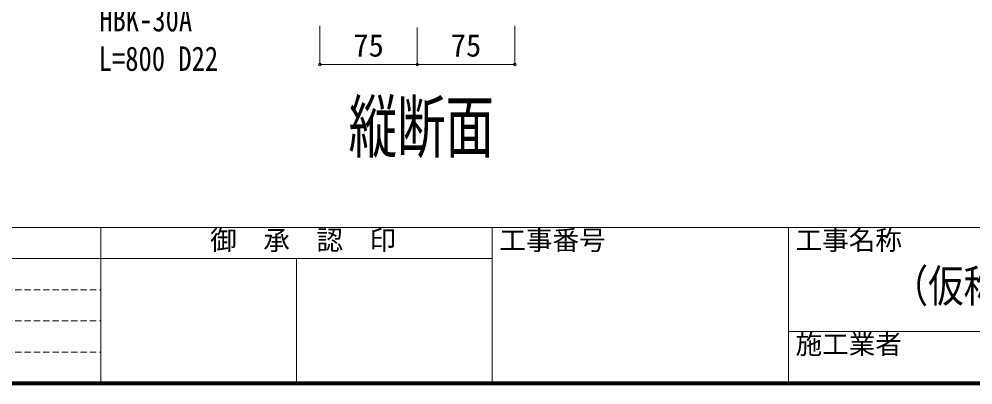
# Model space of a CAD drawing. Units: millimetres at full size. Extents: x -1601 to 2776, y -1131 to 1131.
# Drawn here: x -148 to 586, y -1131 to -850 of the extents above; entities that cross this region are included whole.
import ezdxf
from ezdxf.enums import TextEntityAlignment as Align

# ---------------------------------------------------------------- set-up
doc = ezdxf.new("R2010")
doc.units = ezdxf.units.MM
doc.header["$LTSCALE"] = 4
doc.header["$PDMODE"] = 32
doc.header["$PDSIZE"] = 2
doc.linetypes.add('DASHED1', pattern=[1.8, 1.2, -0.6])
for name, color, linetype, lineweight in [('0-0_0', 7, 'Continuous', 18), ('0-1_1手摺寸法', 3, 'Continuous', 18), ('1-1_WAKU', 7, 'Continuous', 18)]:
    doc.layers.add(name, color=color, linetype=linetype, lineweight=lineweight)
doc.layers.add('0-F_MOJI', color=6, linetype='Continuous')
doc.styles.add('ＭＳ ゴシック', font='')
doc.styles.get('ＭＳ ゴシック').set_extended_font_data('MS Gothic')

msp = doc.modelspace()

# ---------------------------------------------------------------- linework, layer by layer
at = {"layer": '0-1_1手摺寸法'}
for p, q in [((83.375, -854.93), (83.375, -884.639)), ((158.375, -856.122), (158.375, -884.639)), ((158.375, -856.122), (158.375, -884.639)), ((233.375, -854.93), (233.375, -884.639)), ((158.375, -884.639), (83.375, -884.639)), ((87.975, -884.639), (153.775, -884.639)), ((233.375, -884.639), (158.375, -884.639)), ((162.975, -884.639), (228.775, -884.639))]:
    msp.add_line(p, q, dxfattribs=at)
for p in [(83.375, -884.639), (158.375, -884.639), (233.375, -884.639)]:
    msp.add_point(p, dxfattribs=at)
at = {"layer": '1-1_WAKU'}
for p, q in [((-1600, -1010), (1600, -1010)), ((-85.333, -1010), (-85.333, -1130)), ((216, -1010), (216, -1130)), ((444, -1010), (444, -1130)), ((-324, -1034), (-85.333, -1034)), ((-85.333, -1034), (216, -1034)), ((65.334, -1034), (65.334, -1130)), ((444, -1090), (1452, -1090)), ((-1600.6, -1130.6), (1600.6, -1130.6)), ((-1600, -1130), (1600, -1130)), ((-1599.4, -1129.4), (1599.4, -1129.4)), ((-1598.8, -1128.8), (1598.8, -1128.8)), ((-1601.2, -1131.2), (1601.2, -1131.2))]:
    msp.add_line(p, q, dxfattribs=at)
at = {"layer": '1-1_WAKU', "linetype": 'DASHED1'}
for p, q in [((-324, -1058), (-85.333, -1058)), ((-324, -1082), (-85.333, -1082)), ((-324, -1106), (-85.333, -1106))]:
    msp.add_line(p, q, dxfattribs=at)

# ---------------------------------------------------------------- texts
at = {"layer": '0-0_0', "style": 'ＭＳ ゴシック'}
for s, height, width, p in [('HBK-30A', 18.77, 0.8, (-86.455, -864.882)), ('L=800 D22', 18.77, 0.8, (-86.882, -895.217)), ('縦断面', 39.1, 0.7, (105.49, -963.842)), ('（仮称）＊＊＊＊＊＊新築工事', 25.02, 0.8, (524.245, -1075.027))]:
    msp.add_text(s, height=height, dxfattribs=dict(at, width=width)).set_placement(p, align=Align.BOTTOM_LEFT)
at = {"layer": '0-1_1手摺寸法', "style": 'ＭＳ ゴシック'}
for p in [(109.099, -883.82), (184.099, -883.82)]:
    msp.add_text('75', height=17.27, dxfattribs=at).set_placement(p, align=Align.BOTTOM_LEFT)
at = {"layer": '0-F_MOJI', "style": 'ＭＳ ゴシック'}
for s, p in [('御  承  認  印', (-1.106, -1031.842)), ('工事番号', (221.508, -1031.842)), ('工事名称', (449.508, -1031.842)), ('施工業者', (449.508, -1111.842))]:
    msp.add_text(s, height=15.01, dxfattribs=at).set_placement(p, align=Align.BOTTOM_LEFT)

doc.saveas('drawing.dxf')
